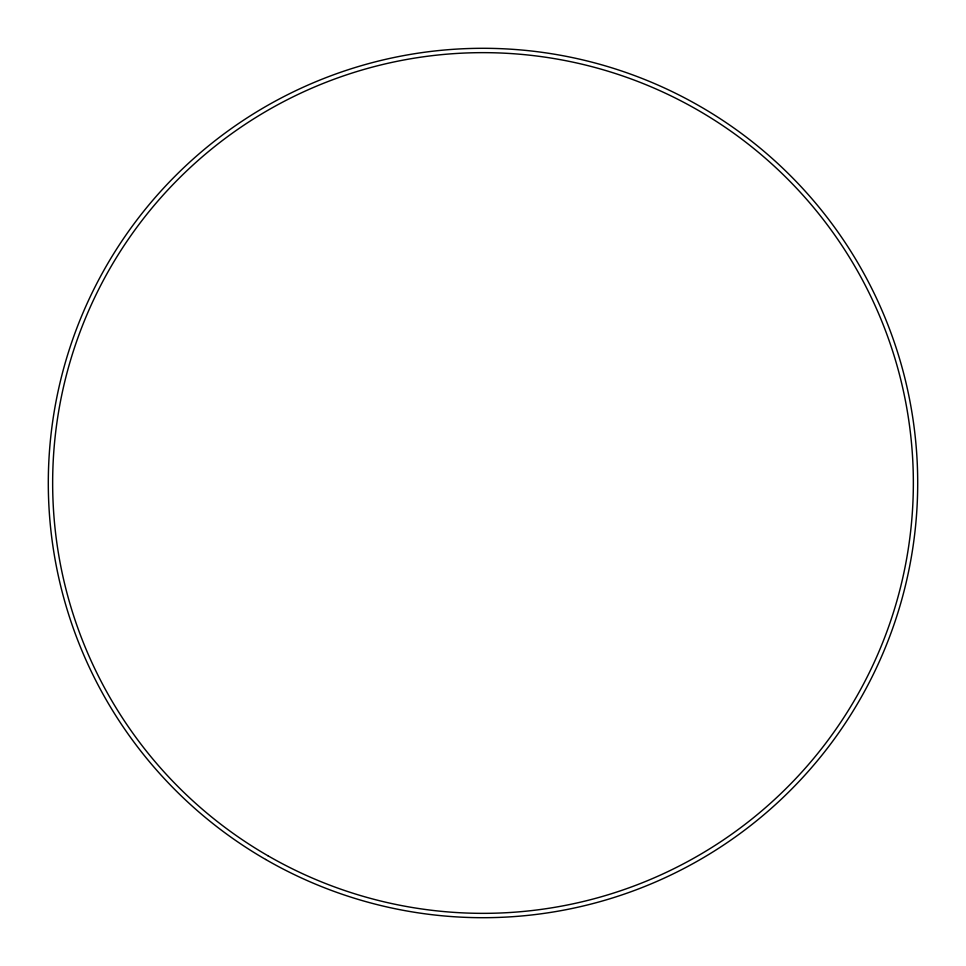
<?xml version="1.0" encoding="UTF-8"?>
<svg xmlns="http://www.w3.org/2000/svg" width="966" height="966" viewBox="0 0 966 966"><rect width="100%" height="100%" fill="white"/><g stroke="black" fill="none" stroke-linecap="round" stroke-linejoin="round"><path stroke-width="1.45" d="M267.824 855.695A430.353 430.353 0 0 0 913.353 483A430.353 430.353 0 0 0 267.824 110.305A430.353 430.353 0 0 0 267.824 855.695M265.65 859.462A434.7 434.7 0 0 0 917.7 483A434.7 434.7 0 0 0 265.65 106.538A434.7 434.7 0 0 0 265.65 859.462"/></g></svg>
